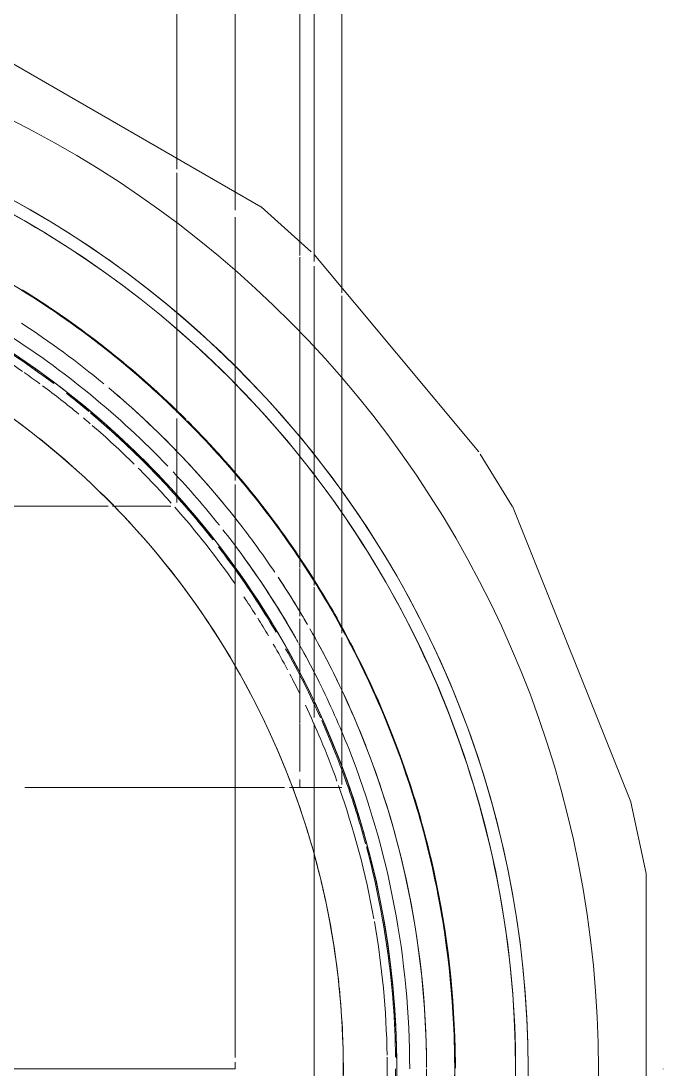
# Model space of a CAD drawing. Header units: metres. Extents: x 147 to 427, y -16 to 162.
# Drawn here: x 149.5857 to 149.6427, y 96.1019 to 96.1951 of the extents above; entities that cross this region are included whole.
import ezdxf

# ---------------------------------------------------------------- set-up
doc = ezdxf.new("R2010")
doc.units = ezdxf.units.M
doc.layers.add('P-SANR-FIXT', color=7, linetype='Continuous', lineweight=5)

# ---------------------------------------------------------------- blocks, each defined once
blk = doc.blocks.new('Bomba Jacuzzi1 - 15B-T 1_1_2CV TRIF_220_380V _1 1_2CV_-V8-RESERVATÓRIOS TÉRREO')
at = {"layer": 'P-SANR-FIXT', "color": 7, "lineweight": 15, "true_color": 0xf8f8f8}
for p, q in [((0, -0.05186243174514927), (0, -0.003110000000000451)), ((0.05778734384010327, -0.05679999999999957), (0.05469650316280647, -0.05679999999999957)), ((0.05832795669625868, -0.05679999999999957), (0.06544093350149259, -0.05679999999999957)), ((0.025, -0.06199999999999865), (0.025, -0.06637384387163887)), ((0.025, -0.06637384387163894), (0.025, -0.06199999999999871)), ((0.02571428339292921, -0.06772499999999959), (0.025, -0.06772499999999959)), ((0.03070630212470992, -0.06772499999999959), (0.0264144684425783, -0.06772499999999959)), ((0.03430269699797112, -0.06772499999999959), (0.03076590545451562, -0.06772499999999959)), ((0.0376987108831076, -0.06772499999999959), (0.03999196103214171, -0.06772499999999959))]:
    blk.add_line(p, q, dxfattribs=at)
at = {"layer": 'P-SANR-FIXT', "color": 7, "lineweight": 15, "true_color": 0xf3f3f3}
for p, q in [((0, -0.003110000000000459), (0, -0.05186243174514905)), ((0, -0.0619999999999997), (0, -0.05626902782257608)), ((0.07962721905207105, -0.05679999999999957), (0.06544093350149259, -0.05679999999999957)), ((0.08090784562282818, -0.05679999999999957), (0.0799613874525913, -0.05679999999999957)), ((0.08090784562282818, -0.05679999999999957), (0.0990560000000001, -0.05679999999999957)), ((0, -0.0619999999999997), (0.0005880554179187018, -0.0619999999999997)), ((0.001030498865837186, -0.0619999999999997), (0.03579571668975684, -0.0619999999999997)), ((0.025, -0.0619999999999987), (0.025, -0.06637384387163894)), ((0.03580214467080328, -0.0619999999999997), (0.04133718488745236, -0.0619999999999997)), ((0.04148446821000594, -0.0619999999999997), (0.04354564334176204, -0.0619999999999997)), ((0.04445581716009137, -0.06772499999999959), (0.04023936132514447, -0.06772499999999959)), ((0.04527546795509461, -0.06772499999999959), (0.05242102550240074, -0.06772499999999959)), ((0.02526146720688331, -0.07146999999999966), (0.03241311305301978, -0.07146999999999966))]:
    blk.add_line(p, q, dxfattribs=at)
at = {"layer": 'P-SANR-FIXT', "color": 254, "lineweight": 15, "true_color": 0xd3d3d3}
for p, q in [((0.07660760340084614, -0.06427497324175813), (0.09396924395872303, -0.0342020127350555)), ((0.07568634387332877, -0.0619999999999997), (0.05924381482000319, -0.0619999999999997)), ((0.07790562436327063, -0.0619999999999997), (0.07630841652704871, -0.0619999999999997)), ((0.07790562436327063, -0.0619999999999997), (0.09905600000000014, -0.0619999999999997)), ((0.07260706792964233, -0.06874555178093988), (0.07659456274539526, -0.06429051269552304)), ((0.05090153967193937, -0.06900000000015649), (0.07132224979528276, -0.06900000000015649)), ((0.05481877081164323, -0.08362316385950709), (0.07236484344643777, -0.06899896817781528)), ((0.06869503991190026, -0.07146999999999966), (0.04795790829813484, -0.07146999999999966)), ((0.06895768093876672, -0.07146999999999966), (0.09905600000000013, -0.07146999999999966)), ((0.04999998598757301, -0.08660253633340406), (0.05462535588594334, -0.08375043766477482)), ((0.0237432556073592, -0.09712714115516627), (0.04999078385315423, -0.08660784847586013)), ((0.01736480680292023, -0.09848077070137147), (0.02371302647325099, -0.09713462240018429))]:
    blk.add_line(p, q, dxfattribs=at)
at = {"layer": 'P-SANR-FIXT', "color": 7, "lineweight": 15, "true_color": 0xfcfcfc}
for p, q in [((0.05000000000000001, -0.03771778271517412), (0.05000000000000001, -0.05071039954509293)), ((0.05000000000000001, -0.05071039954509292), (0.05000000000000001, -0.037878650601051)), ((0.025, -0.04551867111467729), (0.025, -0.04330127018922108)), ((0.025, -0.06199999999999864), (0.025, -0.04591094439654071)), ((0.05000000000000001, -0.05626902782257515), (0.05000000000000001, -0.051111375681664)), ((0.05000000000000001, -0.051111375681664), (0.05000000000000001, -0.05626902782257515)), ((0.05032241528053443, -0.05679999999999957), (0.05217904923943385, -0.05679999999999957))]:
    blk.add_line(p, q, dxfattribs=at)
at = {"layer": 'P-SANR-FIXT', "color": 7, "lineweight": 15, "true_color": 0xfafafa}
for p, q in [((0.025, -0.04330127018922108), (0.025, -0.04551867111467729)), ((0.025, -0.04551867111467736), (0.025, -0.04330127018922116)), ((0.025, -0.04591094439654071), (0.025, -0.06199999999999865)), ((0.025, -0.06199999999999871), (0.025, -0.04591094439654077)), ((0.05469650316280647, -0.05679999999999957), (0.05217904923943385, -0.05679999999999957)), ((0.05469650316280646, -0.05679999999999957), (0.05778734384010327, -0.05679999999999957)), ((0.03430269699797112, -0.06772499999999959), (0.03725617511167198, -0.06772499999999959))]:
    blk.add_line(p, q, dxfattribs=at)
at = {"layer": 'P-SANR-FIXT', "color": 7, "lineweight": 15, "true_color": 0xf6f6f6}
for p, q in [((0.025, -0.04330127018922115), (0.025, -0.0619999999999987)), ((0, -0.05626902782257608), (0, -0.05186243174515244)), ((0.06544093350149259, -0.05679999999999957), (0.05832795669625868, -0.05679999999999957)), ((0.06544093350149259, -0.05679999999999957), (0.07962721905207105, -0.05679999999999957)), ((0.0799613874525913, -0.05679999999999957), (0.08090784562282818, -0.05679999999999957)), ((0.025, -0.07146999999999966), (0.025, -0.06681603051920527)), ((0.03999196103214171, -0.06772499999999959), (0.03430269699797112, -0.06772499999999959)), ((0.04023936132514446, -0.06772499999999959), (0.04445581716009137, -0.06772499999999959))]:
    blk.add_line(p, q, dxfattribs=at)
at = {"layer": 'P-SANR-FIXT', "color": 7, "lineweight": 15, "true_color": 0xefefef}
for p, q in [((0, -0.05186243174515223), (0, -0.05553253618264928)), ((0.0990560000000001, -0.05679999999999957), (0.08090784562282818, -0.05679999999999957)), ((0.04354564334176204, -0.0619999999999997), (0.051916782419609, -0.0619999999999997)), ((0.025, -0.06681603051920526), (0.025, -0.07146999999999966)), ((0.04455353473687538, -0.06772499999999959), (0.04527546795509461, -0.06772499999999959)), ((0.05242102550240074, -0.06772499999999959), (0.0452754679550946, -0.06772499999999959)), ((0.05242102550240074, -0.06772499999999959), (0.07213298749579579, -0.06772499999999959)), ((0.07228663603690733, -0.06772499999999959), (0.07304052671468676, -0.06772499999999959)), ((-0.009999999999905683, -0.06900000000015649), (0.01787046327088382, -0.06900000000015649)), ((0.01891841589895633, -0.06900000000015649), (0.03070630212480448, -0.06900000000015649)), ((0.03241311305301978, -0.07146999999999966), (0.03832584113961407, -0.07146999999999966))]:
    blk.add_line(p, q, dxfattribs=at)
at = {"layer": 'P-SANR-FIXT', "color": 254, "lineweight": 15, "true_color": 0xe9e9e9}
for p, q in [((0, -0.05553253618264928), (0, -0.0619999999999997)), ((0.0005880554179187031, -0.0619999999999997), (0, -0.0619999999999997)), ((0.03579571668975685, -0.0619999999999997), (0.001030498865837185, -0.0619999999999997)), ((0.04354564334176205, -0.0619999999999997), (0.03580214467080329, -0.0619999999999997)), ((0.05228761197514507, -0.0619999999999997), (0.05924381482000318, -0.0619999999999997)), ((0.0452754679550946, -0.06772499999999959), (0.04455353473687538, -0.06772499999999959)), ((0.07213298749579576, -0.06772499999999959), (0.05242102550240074, -0.06772499999999959)), ((0.07304052671468675, -0.06772499999999959), (0.07228663603690731, -0.06772499999999959)), ((0.07304052671468676, -0.06772499999999959), (0.09878500888991651, -0.06772499999999959)), ((0.01787046327088382, -0.06900000000015649), (0.01891841589895633, -0.06900000000015649)), ((0.03122457470604271, -0.06900000000015649), (0.04279420480981495, -0.06900000000015649)), ((0.03832584113961407, -0.07146999999999966), (0.0252614672068833, -0.07146999999999966)), ((0.03873347263779879, -0.07146999999999966), (0.04795790829813484, -0.07146999999999966))]:
    blk.add_line(p, q, dxfattribs=at)
at = {"layer": 'P-SANR-FIXT', "color": 7, "lineweight": 15, "true_color": 0xfbfbfb}
for p, q in [((0.05217904923943385, -0.05679999999999957), (0.05032241528053443, -0.05679999999999957)), ((0.05217904923943385, -0.05679999999999957), (0.05469650316280646, -0.05679999999999957)), ((0.025, -0.06637384387163889), (0.025, -0.06199999999999864)), ((0.02641446844257832, -0.06772499999999959), (0.03070630212470993, -0.06772499999999959)), ((0.03076590545451563, -0.06772499999999959), (0.03430269699797112, -0.06772499999999959))]:
    blk.add_line(p, q, dxfattribs=at)
at = {"layer": 'P-SANR-FIXT', "color": 254, "lineweight": 15, "true_color": 0xe0e0e0}
for p, q in [((0.051916782419609, -0.0619999999999997), (0.04354564334176205, -0.0619999999999997)), ((0.05924381482000319, -0.0619999999999997), (0.05228761197514507, -0.0619999999999997)), ((0.05924381482000318, -0.0619999999999997), (0.07568634387332876, -0.0619999999999997)), ((0.07630841652704871, -0.0619999999999997), (0.07790562436327063, -0.0619999999999997)), ((0.09878500888991651, -0.06772499999999959), (0.07304052671468675, -0.06772499999999959)), ((0.0429465652382145, -0.06900000000015649), (0.05090153967193937, -0.06900000000015649)), ((0.04795790829813484, -0.07146999999999966), (0.03873347263779879, -0.07146999999999966)), ((0.04795790829813484, -0.07146999999999966), (0.06869503991190026, -0.07146999999999966))]:
    blk.add_line(p, q, dxfattribs=at)
at = {"layer": 'P-SANR-FIXT', "color": 9, "lineweight": 15, "true_color": 0xc0c0c0}
for p, q in [((0.09905600000000014, -0.0619999999999997), (0.07790562436327063, -0.0619999999999997)), ((0.07172806732953109, -0.06900000000015649), (0.09905600000009525, -0.06900000000015649)), ((0.09905600000000013, -0.07146999999999966), (0.06895768093876671, -0.07146999999999966)), ((-0.01736482548615584, -0.09848077070137164), (0.01736480680292023, -0.09848077070137147)), ((-6.768277084023567e-06, -0.09998804517495072), (-9.34094396711771e-09, -0.09998804517495072))]:
    blk.add_line(p, q, dxfattribs=at)
at = {"layer": 'P-SANR-FIXT', "color": 254, "lineweight": 15, "true_color": 0xd3d3d3}
for centre, radius, start, end in [((0, 1.023625628704395e-16), 0.0868960924896141, 179.9999999999999, 359.9999999999994), ((0, 1.127187232441429e-16), 0.07159999999999994, 318.0083696785393, 323.9382756457975), ((0, 1.127187232441429e-16), 0.07159999999999994, 312.112780958593, 313.7057194377354), ((0, 1.127187232441429e-16), 0.07159999999999994, 300.0021694245838, 311.9303966923035), ((0, 3.182787366995399e-16), 0.08155000000000008, 316.2815213244313, 316.8934969959423), ((0, 3.182787366995399e-16), 0.08155000000000007, 301.768644574821, 313.7097049153839), ((0, 1.127187232441429e-16), 0.07159999999999996, 288.1301782882568, 300.0000000000002), ((0, 1.127187232441429e-16), 0.07159999999999997, 286.2959055951437, 287.9386506815425), ((0, 1.127187232441429e-16), 0.08149000000000008, 297.4911571209741, 301.5103225391637), ((0, 1.127187232441429e-16), 0.07159999999999998, 276.1706084325978, 281.9916237496897), ((0, 1.127187232441429e-16), 0.0716, 272.4121042192975, 275.882582771012), ((0, 3.182787366995399e-16), 0.08155000000000005, 287.9385350122753, 297.0620505011336), ((0, 1.127187232441429e-16), 0.08149000000000005, 283.4908148286399, 287.5091887949379), ((0, 3.182787366995399e-16), 0.08155, 271.282990701991, 283.2325788019645)]:
    blk.add_arc(centre, radius, start, end, dxfattribs=at)
at = {"layer": 'P-SANR-FIXT', "color": 254, "lineweight": 15, "true_color": 0xe9e9e9}
for centre, radius, start, end in [((0, 2.19957385638736e-16), 0.07635, 270.0000000000008, 357.6392696897759), ((0, 3.214761790104603e-16), 0.08154999999999993, 309.9820551780179, 313.7097049153843), ((0, 3.521183344901147e-16), 0.07899000000000007, 300.0061559516899, 301.5589863871048), ((0, 3.521183344901147e-16), 0.07899000000000007, 298.3172513609808, 299.6672454113479), ((0, 3.521183344901147e-16), 0.07899000000000005, 283.5275949408583, 298.3172513609808), ((0, 3.214761790104603e-16), 0.08154999999999993, 297.062050501134, 301.7686445748215), ((0, 2.19957385638736e-16), 0.07635000000000007, 255.0000000000001, 270.0000000000001), ((0, 3.521183344901147e-16), 0.07898999999999996, 254.2123001864355, 270.0051194660191), ((0, 3.521183344901147e-16), 0.07898999999999999, 270.0966281778307, 283.5275949408583), ((0, 3.214761790104603e-16), 0.08154999999999996, 283.2325788019649, 287.9385350122758), ((0, 3.214761790104603e-16), 0.08155, 270.0528275141173, 271.2829907019914)]:
    blk.add_arc(centre, radius, start, end, dxfattribs=at)
at = {"layer": 'P-SANR-FIXT', "color": 254, "lineweight": 15, "true_color": 0xe0e0e0}
for centre, radius, start, end in [((0, 1.431086360526023e-16), 0.07635300000000007, 323.6898923476071, 337.4999999999994), ((0, 1.290458026391406e-16), 0.0868960924896141, 319.9999999999994, 339.9999999999994), ((0, 2.167599433278156e-16), 0.07635000000000008, 314.9999999999996, 329.9999999999996), ((0, 3.182787366995399e-16), 0.08155000000000007, 316.8934969959423, 328.1035920509977), ((0, 1.431086360526023e-16), 0.07635300000000007, 315.0000000000003, 323.480901894746), ((0, 1.431086360526023e-16), 0.07635300000000005, 292.4999999999994, 314.9999999999994), ((0, 2.167599433278156e-16), 0.07635000000000007, 300.0000000000006, 314.9999999999996), ((0, 1.290458026391406e-16), 0.08689609248961411, 299.9999999999994, 319.9999999999994), ((0, 3.182787366995399e-16), 0.08155000000000008, 315.0277369801711, 316.2815213244313), ((0, 3.182787366995399e-16), 0.08155000000000008, 313.7097049153839, 314.9198064498919), ((0, 3.214761790104603e-16), 0.08154999999999993, 301.7686445748215, 309.9820551780179), ((0, 2.167599433278156e-16), 0.07634999999999996, 247.7627971221104, 299.9999999999997), ((0, 3.182787366995399e-16), 0.08155000000000007, 297.0620505011335, 301.768644574821), ((0, 1.431086360526023e-16), 0.07635299999999998, 247.4999999999995, 292.4999999999995), ((0, 3.214761790104603e-16), 0.08154999999999994, 287.9385350122758, 297.062050501134), ((0, 1.290458026391406e-16), 0.08689609248961405, 279.9999999999995, 299.9999999999994), ((0, 3.182787366995399e-16), 0.08155000000000004, 283.2325788019645, 287.9385350122753), ((0, 3.214761790104603e-16), 0.08154999999999997, 271.2829907019914, 283.2325788019649), ((0, 3.182787366995399e-16), 0.08155000000000001, 270.0528275141169, 271.282990701991), ((0, 1.290458026391406e-16), 0.08689609248961401, 259.9999999999995, 279.9999999999995)]:
    blk.add_arc(centre, radius, start, end, dxfattribs=at)
at = {"layer": 'P-SANR-FIXT', "color": 7, "lineweight": 15, "true_color": 0xfcfcfc}
for centre, radius, start, end in [((0, 4.53637127861839e-16), 0.07624500000000009, 323.0080244073162, 327.8834667802757), ((0, 4.568345701727594e-16), 0.07624499999999997, 323.0080244073166, 327.8834667802761), ((0, 4.874767256524138e-16), 0.07549500000000006, 325.1843199023897, 327.946424378744), ((0, 4.906741679633342e-16), 0.07549499999999996, 325.1843199023901, 327.9464243787444), ((0, 4.874767256524138e-16), 0.07549500000000008, 323.7506269361179, 325.0470492742083), ((0, 4.906741679633342e-16), 0.07549499999999995, 323.7506269361184, 325.0470492742087), ((0, 4.874767256524138e-16), 0.07549500000000006, 320.4201015139712, 323.5092613910126), ((0, 4.906741679633342e-16), 0.07549499999999996, 320.4201015139716, 323.509261391013), ((0, 4.53637127861839e-16), 0.07624500000000009, 320.012716600029, 321.9433280811996), ((0, 4.568345701727594e-16), 0.07624499999999997, 320.0127166000295, 321.9433280812001), ((0, 4.53637127861839e-16), 0.07624500000000009, 308.0566719187966, 319.8664129961419), ((0, 4.874767256524138e-16), 0.07549500000000008, 315.3835041672789, 319.2242807873811), ((0, 4.906741679633342e-16), 0.07549499999999995, 315.3835041672793, 319.2242807873815), ((0, 4.568345701727594e-16), 0.07624499999999997, 315.0000000000001, 319.8664129961424), ((0, 4.874767256524138e-16), 0.07549500000000008, 319.405983923626, 320.0127166000296), ((0, 4.906741679633342e-16), 0.07549499999999995, 319.4059839236264, 320.0127166000301), ((0, 4.874767256524138e-16), 0.07549500000000009, 311.7544810939705, 314.9999999999996), ((0, 4.906741679633342e-16), 0.07549499999999995, 311.754481093971, 315.0000000000001), ((0, 4.568345701727594e-16), 0.07624499999999995, 311.4264633116462, 315.0000000000001), ((0, 4.874767256524138e-16), 0.07549500000000009, 304.8156800976156, 311.3917650293112), ((0, 4.906741679633342e-16), 0.07549499999999995, 304.8156800976161, 311.3917650293117), ((0, 4.568345701727594e-16), 0.07624499999999995, 308.056671918797, 311.4264633116462), ((0, 4.53637127861839e-16), 0.07624500000000009, 304.9890937567775, 307.4703700174667), ((0, 4.568345701727594e-16), 0.07624499999999995, 304.9890937567781, 307.4703700174672), ((0, 4.568345701727594e-16), 0.07624499999999995, 300.5855818863684, 304.9890937567781), ((0, 4.874767256524138e-16), 0.07549500000000008, 302.3229006488477, 303.7634131055734), ((0, 4.906741679633342e-16), 0.07549499999999995, 302.3229006488482, 303.7634131055739), ((0, 4.874767256524138e-16), 0.07549500000000008, 300.6421552891341, 302.0415400170232), ((0, 4.906741679633342e-16), 0.07549499999999995, 300.6421552891346, 302.0415400170237), ((0, 4.874767256524138e-16), 0.07549500000000006, 298.0245458806733, 299.9999999999996), ((0, 4.906741679633342e-16), 0.07549499999999996, 298.0245458806737, 300.0000000000001), ((0, 4.874767256524138e-16), 0.07549500000000005, 296.2365868944237, 297.6770993511522), ((0, 4.906741679633342e-16), 0.07549499999999996, 296.2365868944241, 297.6770993511525), ((0, 4.568345701727594e-16), 0.07624499999999997, 296.6622417808007, 299.3230777376965), ((0, 4.906741679633342e-16), 0.07549499999999995, 292.8014705866865, 295.3372760279224)]:
    blk.add_arc(centre, radius, start, end, dxfattribs=at)
at = {"layer": 'P-SANR-FIXT', "color": 7, "lineweight": 15, "true_color": 0xf8f8f8}
for centre, radius, start, end in [((0, 4.197975300712642e-16), 0.07749000000000007, 320.6110478406007, 327.7816477937246), ((0, 3.553157768010351e-16), 0.07898999999999994, 320.4223908904048, 327.0107926091588), ((0, 4.197975300712642e-16), 0.07749000000000007, 313.7072882492985, 320.6056027843246), ((0, 3.553157768010351e-16), 0.07898999999999995, 313.106907781104, 319.9955723742325), ((0, 4.197975300712642e-16), 0.07749000000000007, 308.5597445321199, 313.2029588519911), ((0, 3.553157768010351e-16), 0.07898999999999992, 307.7027591526856, 313.106907781104), ((0, 4.197975300712642e-16), 0.07749000000000006, 306.222256735476, 308.1870541291832), ((0, 4.229949723821846e-16), 0.07748999999999995, 296.3345392231328, 298.8050597004351), ((0, 4.53637127861839e-16), 0.07624500000000006, 289.295818572779, 293.9505179990645), ((0, 4.874767256524138e-16), 0.07549500000000003, 280.1843199023901, 289.4984094862235), ((0, 4.568345701727594e-16), 0.07624499999999998, 285.2089439404407, 289.2958185727794), ((0, 4.568345701727594e-16), 0.076245, 270.7833055034222, 285.0000000000001), ((0, 4.874767256524138e-16), 0.07549500000000002, 270.926543618693, 279.9872833999705), ((0, 4.568345701727594e-16), 0.07624500000000009, 260.0127166000293, 270.0000000000001), ((0, 4.874767256524138e-16), 0.07549500000000002, 269.5085619327903, 269.9999999999996), ((0, 4.874767256524138e-16), 0.07549499999999996, 270.0000000000004, 270.7910871992634)]:
    blk.add_arc(centre, radius, start, end, dxfattribs=at)
at = {"layer": 'P-SANR-FIXT', "color": 7, "lineweight": 15, "true_color": 0xfbfbfb}
for centre, radius, start, end in [((0, 4.229949723821846e-16), 0.07748999999999995, 320.6110478406011, 327.7816477937251), ((0, 4.229949723821846e-16), 0.07748999999999995, 313.7072882492989, 320.6056027843251), ((0, 4.229949723821846e-16), 0.07748999999999993, 308.5597445321204, 313.2029588519916), ((0, 4.229949723821846e-16), 0.07748999999999995, 306.2222567354764, 308.1870541291837), ((0, 4.53637127861839e-16), 0.07624500000000009, 300.5855818863679, 304.9890937567775), ((0, 4.53637127861839e-16), 0.07624500000000008, 296.6622417808002, 299.3230777376961), ((0, 4.874767256524138e-16), 0.07549500000000008, 292.8014705866861, 295.3372760279219), ((0, 4.568345701727594e-16), 0.07624499999999997, 294.1513803238382, 296.6622417808007), ((0, 4.906741679633342e-16), 0.07549499999999996, 289.7968982656265, 292.8014705866865)]:
    blk.add_arc(centre, radius, start, end, dxfattribs=at)
at = {"layer": 'P-SANR-FIXT', "color": 9, "lineweight": 15, "true_color": 0xc0c0c0}
for radius, start, end in [(0.08149000000000008, 315.0016910395085, 328.075532452482), (0.07159999999999994, 313.7057194377354, 318.0083696785393), (0.08149000000000008, 301.5103225391637, 314.9999999999991), (0.07159999999999997, 281.9916237496897, 286.2959055951437), (0.0716, 267.5888453336594, 272.4121042192975), (0.08149000000000006, 287.5091887949379, 297.4911571209741), (0.08148999999999998, 256.5100944834618, 269.9999999999992), (0.08149, 270.0012737993822, 283.4908148286399)]:
    blk.add_arc((0, 1.127187232441429e-16), radius, start, end, dxfattribs=at)
at = {"layer": 'P-SANR-FIXT', "color": 7, "lineweight": 15, "true_color": 0xefefef}
for centre, radius, start, end in [((0, 3.214761790104603e-16), 0.08154999999999994, 316.2815213244314, 328.1035920509981), ((0, 3.214761790104603e-16), 0.08154999999999994, 315.0277369801715, 316.2394020459664), ((0, 3.214761790104603e-16), 0.08154999999999994, 313.7097049153843, 314.9198064498923), ((0, 3.521183344901147e-16), 0.07899000000000005, 303.9760288076244, 307.7027591526852), ((0, 3.521183344901147e-16), 0.07899000000000005, 301.5589863871048, 303.5824845153863), ((0, 4.197975300712642e-16), 0.07748999999999993, 269.9999999999996, 291.548511318079), ((0, 3.553157768010351e-16), 0.07898999999999996, 270.096628177831, 294.3737278884572), ((0, 3.553157768010351e-16), 0.07899000000000002, 268.737938520736, 270.0051194660194)]:
    blk.add_arc(centre, radius, start, end, dxfattribs=at)
at = {"layer": 'P-SANR-FIXT', "color": 7, "lineweight": 15, "true_color": 0xf3f3f3}
for centre, radius, start, end in [((0, 3.521183344901147e-16), 0.07899000000000007, 320.4223908904044, 327.0107926091584), ((0, 3.521183344901147e-16), 0.07899000000000007, 307.7027591526852, 319.995572374232), ((0, 3.553157768010351e-16), 0.07898999999999994, 300.0061559516903, 301.1129122853855), ((0, 3.553157768010351e-16), 0.07898999999999994, 294.3737278884572, 299.6672454113483), ((0, 4.197975300712642e-16), 0.07749000000000006, 291.548511318079, 296.3345392231323), ((0, 4.229949723821846e-16), 0.07748999999999998, 270, 291.5485113180795)]:
    blk.add_arc(centre, radius, start, end, dxfattribs=at)
at = {"layer": 'P-SANR-FIXT', "color": 7, "lineweight": 15, "true_color": 0xfafafa}
for centre, radius, start, end in [((0, 4.229949723821846e-16), 0.07748999999999995, 299.2798504510225, 306.2222567354764), ((0, 4.53637127861839e-16), 0.07624500000000009, 294.1513803238377, 296.6622417808002), ((0, 4.568345701727594e-16), 0.07624499999999997, 289.2958185727794, 293.9505179990649), ((0, 4.874767256524138e-16), 0.07549500000000006, 289.7968982656261, 292.8014705866861), ((0, 4.906741679633342e-16), 0.07549499999999996, 280.1843199023905, 289.4984094862239), ((0, 4.906741679633342e-16), 0.07549499999999999, 270.9265436186933, 279.9872833999709), ((0, 4.906741679633342e-16), 0.07549500000000009, 269.5085619327907, 270.0000000000001), ((0, 4.906741679633342e-16), 0.07549500000000002, 270.0000000000008, 270.7910871992639)]:
    blk.add_arc(centre, radius, start, end, dxfattribs=at)
at = {"layer": 'P-SANR-FIXT', "color": 7, "lineweight": 15, "true_color": 0xf6f6f6}
for centre, radius, start, end in [((0, 4.197975300712642e-16), 0.07749000000000006, 300.0000000000006, 306.222256735476), ((0, 3.553157768010351e-16), 0.07898999999999994, 303.9760288076248, 307.7027591526856), ((0, 3.553157768010351e-16), 0.07898999999999994, 301.1129122853855, 303.5824845153867), ((0, 4.197975300712642e-16), 0.07749000000000006, 296.3345392231323, 299.1792266080526), ((0, 4.197975300712642e-16), 0.07749000000000006, 299.2798504510221, 299.9999999999996), ((0, 4.229949723821846e-16), 0.07748999999999995, 291.5485113180795, 296.3345392231328), ((0, 4.53637127861839e-16), 0.07624500000000006, 285.2089439404403, 289.295818572779), ((0, 4.53637127861839e-16), 0.07624500000000002, 270.7833055034218, 284.9999999999996), ((0, 4.53637127861839e-16), 0.076245, 260.0127166000289, 269.9999999999996)]:
    blk.add_arc(centre, radius, start, end, dxfattribs=at)
at = {"layer": 'P-SANR-FIXT', "color": 9, "lineweight": 15, "true_color": 0xc0c0c0}
blk.add_ellipse((-8.872786700619351e-06, 1.194313342431606e-16), major_axis=(1.853288258245072e-09, 0.09424203516568413), ratio=0.9999999532919074, start_param=1.570796346460093, end_param=4.612799701235703, dxfattribs=at)
at = {"layer": 'P-SANR-FIXT', "color": 254, "lineweight": 15, "true_color": 0xd3d3d3}
for centre, major_axis, ratio, start_param, end_param in [((-3.064626870619938e-06, 1.531878561429779e-16), (-1.639127731323199e-09, 0.08799999999999769), 0.9999999532919077, 1.571200792340252, 4.712388961758236), ((6.456456463216353e-18, 1.709992020943752e-16), (0, 0.0879999999999977), 0.9999999532919076, 1.606865268131886, 4.676320039047662)]:
    blk.add_ellipse(centre, major_axis=major_axis, ratio=ratio, start_param=start_param, end_param=end_param, dxfattribs=at)
at = {"layer": 'P-SANR-FIXT', "color": 9, "lineweight": 15, "true_color": 0xc0c0c0}
for points, knots in [([(0.08149, -6.512403850954116e-16), (0.08148999999999997, -0.005331785170691825), (0.08044018347857498, -0.0159962075207034), (0.07577345726074407, -0.03138322580897823), (0.06819486301830606, -0.04556270254235167), (0.05799556549671066, -0.05799192230404528), (0.04556708016979629, -0.06819098187628486), (0.02666286868296153, -0.07830258590981386), (2.917092179272419e-06, -0.08361310525599641), (-0.03199578100517066, -0.07724709681733986), (-0.05912158446045693, -0.05912325027610014), (-0.07724687002309763, -0.03199649235308241), (-0.08149000000000008, -0.01066716554652141), (-0.08149000000000003, 7.048153727318152e-16)], [-1, -1, -1, -1, -0.9375, -0.875, -0.8125, -0.75, -0.6875, -0.625, -0.5, -0.375, -0.25, -0.125, 0, 0, 0, 0]), ([(-0.07160000000000001, -8.162617680635638e-16), (-0.07159999999999994, -0.004998705568951706), (-0.0705492235242164, -0.01499593211006942), (-0.06588961795123277, -0.02933649530441696), (-0.05835022473143901, -0.0423948629436537), (-0.04826056498655445, -0.05360020190055405), (-0.03606161013376021, -0.06246332051961071), (-0.02228656631151024, -0.06859474071664154), (-0.002620951118988878, -0.07278088395454108), (0.02278365785610294, -0.07011757158513147), (0.04933365487162434, -0.05478591583913355), (0.06735238439740708, -0.02998283883067848), (0.07160000000000011, -0.009993686007168193), (0.07160000000000001, 8.136043921913583e-16)], [-1, -1, -1, -1, -0.9333333333333333, -0.8666666666666667, -0.8, -0.7333333333333333, -0.6666666666666666, -0.6, -0.5333333333333333, -0.4, -0.2666666666666667, -0.1333333333333333, 0, 0, 0, 0])]:
    blk.add_open_spline(points, degree=3, knots=knots, dxfattribs=at)

msp = doc.modelspace()

# ---------------------------------------------------------------- block references
at = {"layer": 'P-SANR-FIXT', "color": 254, "lineweight": 15, "true_color": 0xe0e0e0, "rotation": 89.99999999999915}
msp.add_blockref('Bomba Jacuzzi1 - 15B-T 1_1_2CV TRIF_220_380V _1 1_2CV_-V8-RESERVATÓRIOS TÉRREO', (149.5427179895538, 96.10195853299291), dxfattribs=at)

doc.saveas('drawing.dxf')
